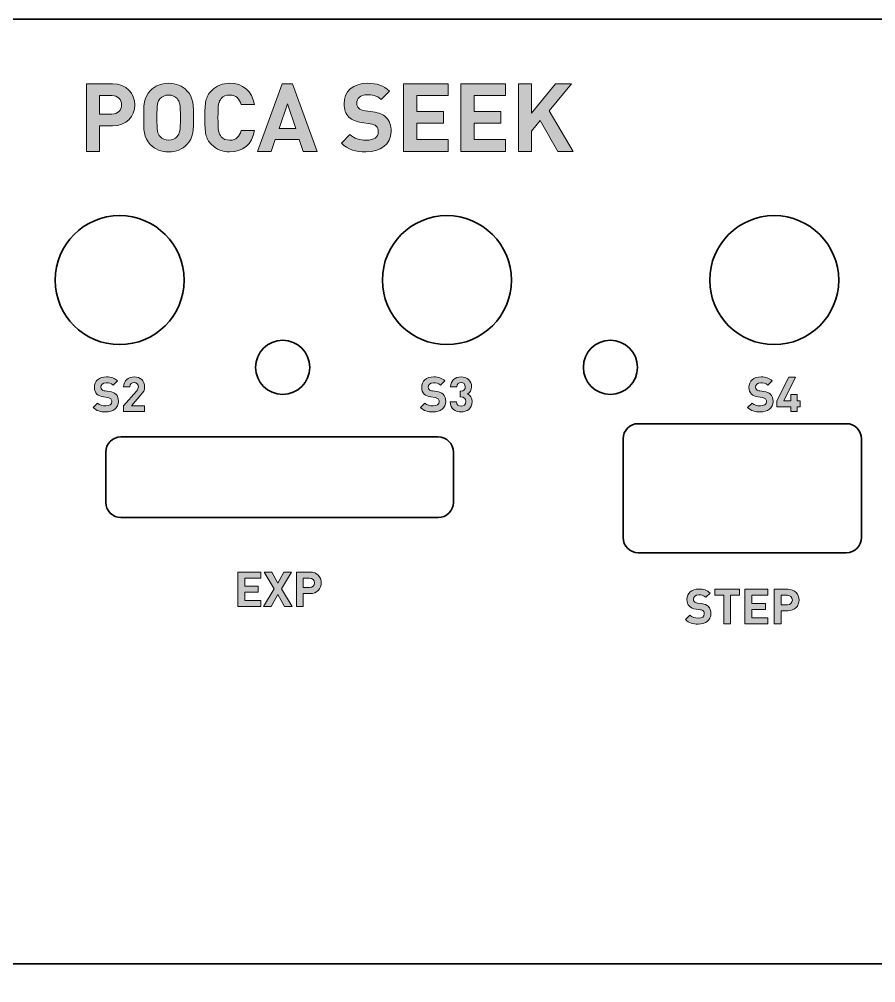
# Model space of a CAD drawing. Header units: millimetres. Extents: x 81 to 211, y 91 to 200.
# Drawn here: x 127.5 to 177.4, y 144.4 to 200.5 of the extents above; entities that cross this region are included whole.
import ezdxf

# ---------------------------------------------------------------- set-up
doc = ezdxf.new("R2010")
doc.units = ezdxf.units.MM
doc.header["$MEASUREMENT"] = 0
doc.layers.add('Borders', color=7, linetype='Continuous', lineweight=0)

# ---------------------------------------------------------------- blocks, each defined once
blk = doc.blocks.new('Block_0')
at = {"layer": 'Borders', "true_color": 0xed2024, "transparency": 33554687}
h = blk.add_hatch(color=240, dxfattribs=at)
h.dxf.hatch_style = 2
h.paths.add_polyline_path([(140.267, 166.303), (140.267, 168.312), (141.591, 168.312), (141.591, 167.963), (140.659, 167.963), (140.659, 167.492), (141.452, 167.492), (141.452, 167.142), (140.659, 167.142), (140.659, 166.653), (141.591, 166.653), (141.591, 166.303)])
h = blk.add_hatch(color=240, dxfattribs=at)
h.dxf.hatch_style = 2
h.paths.add_polyline_path([(142.979, 166.303), (142.59, 167.003), (142.203, 166.303), (141.754, 166.303), (142.378, 167.333), (141.794, 168.312), (142.24, 168.312), (142.59, 167.663), (142.942, 168.312), (143.385, 168.312), (142.801, 167.333), (143.427, 166.303)])
h = blk.add_hatch(color=240, dxfattribs=at)
h.dxf.hatch_style = 2
edge = h.paths.add_edge_path()
edge.add_spline(control_points=[(144.435, 167.963), (144.435, 167.963), (144.068, 167.963), (144.068, 167.963), (144.068, 167.963), (144.068, 167.412), (144.068, 167.412), (144.068, 167.412), (144.435, 167.412), (144.435, 167.412), (144.614, 167.412), (144.726, 167.523), (144.726, 167.686), (144.726, 167.85), (144.614, 167.963), (144.435, 167.963)], knot_values=[0, 0, 0, 0, 1, 1, 1, 2, 2, 2, 3, 3, 3, 4, 4, 4, 5, 5, 5, 5], degree=3, periodic=0)
edge.add_line((144.435, 167.963), (144.435, 167.963))
edge = h.paths.add_edge_path()
edge.add_spline(control_points=[(144.455, 167.06), (144.455, 167.06), (144.068, 167.06), (144.068, 167.06), (144.068, 167.06), (144.068, 166.303), (144.068, 166.303), (144.068, 166.303), (143.677, 166.303), (143.677, 166.303), (143.677, 166.303), (143.677, 168.312), (143.677, 168.312), (143.677, 168.312), (144.455, 168.312), (144.455, 168.312), (144.87, 168.312), (145.119, 168.028), (145.119, 167.686), (145.119, 167.345), (144.87, 167.06), (144.455, 167.06)], knot_values=[0, 0, 0, 0, 1, 1, 1, 2, 2, 2, 3, 3, 3, 4, 4, 4, 5, 5, 5, 6, 6, 6, 7, 7, 7, 7], degree=3, periodic=0)
edge.add_line((144.455, 167.06), (144.455, 167.06))
at = {"layer": 'Borders'}
for points in [[(140.267, 166.303), (140.267, 168.312), (141.591, 168.312), (141.591, 167.963), (140.659, 167.963), (140.659, 167.492), (141.452, 167.492), (141.452, 167.142), (140.659, 167.142), (140.659, 166.653), (141.591, 166.653), (141.591, 166.303)], [(142.979, 166.303), (142.59, 167.003), (142.203, 166.303), (141.754, 166.303), (142.378, 167.333), (141.794, 168.312), (142.24, 168.312), (142.59, 167.663), (142.942, 168.312), (143.385, 168.312), (142.801, 167.333), (143.427, 166.303)]]:
    blk.add_lwpolyline(points, close=True, dxfattribs=at)
for points, knots in [([(144.455, 167.06), (144.455, 167.06), (144.068, 167.06), (144.068, 167.06), (144.068, 167.06), (144.068, 166.303), (144.068, 166.303), (144.068, 166.303), (143.677, 166.303), (143.677, 166.303), (143.677, 166.303), (143.677, 168.312), (143.677, 168.312), (143.677, 168.312), (144.455, 168.312), (144.455, 168.312), (144.87, 168.312), (145.119, 168.028), (145.119, 167.686), (145.119, 167.345), (144.87, 167.06), (144.455, 167.06)], [0, 0, 0, 0, 1, 1, 1, 2, 2, 2, 3, 3, 3, 4, 4, 4, 5, 5, 5, 6, 6, 6, 7, 7, 7, 7]), ([(144.435, 167.963), (144.435, 167.963), (144.068, 167.963), (144.068, 167.963), (144.068, 167.963), (144.068, 167.412), (144.068, 167.412), (144.068, 167.412), (144.435, 167.412), (144.435, 167.412), (144.614, 167.412), (144.726, 167.523), (144.726, 167.686), (144.726, 167.85), (144.614, 167.963), (144.435, 167.963)], [0, 0, 0, 0, 1, 1, 1, 2, 2, 2, 3, 3, 3, 4, 4, 4, 5, 5, 5, 5])]:
    blk.add_open_spline(points, degree=3, knots=knots, dxfattribs=at)
blk = doc.blocks.new('Block_1')
at = {"layer": 'Borders', "true_color": 0xed2024, "transparency": 33554687}
h = blk.add_hatch(color=240, dxfattribs=at)
h.dxf.hatch_style = 2
edge = h.paths.add_edge_path()
edge.add_spline(control_points=[(167.054, 165.282), (166.748, 165.282), (166.517, 165.347), (166.32, 165.547), (166.32, 165.547), (166.573, 165.801), (166.573, 165.801), (166.701, 165.674), (166.872, 165.631), (167.059, 165.631), (167.291, 165.631), (167.414, 165.719), (167.414, 165.88), (167.414, 165.95), (167.395, 166.009), (167.353, 166.049), (167.312, 166.086), (167.268, 166.106), (167.175, 166.12), (167.175, 166.12), (166.931, 166.153), (166.931, 166.153), (166.76, 166.179), (166.633, 166.233), (166.542, 166.32), (166.446, 166.416), (166.398, 166.546), (166.398, 166.715), (166.398, 167.073), (166.664, 167.325), (167.099, 167.325), (167.374, 167.325), (167.575, 167.257), (167.748, 167.09), (167.748, 167.09), (167.5, 166.845), (167.5, 166.845), (167.372, 166.966), (167.22, 166.983), (167.087, 166.983), (166.879, 166.983), (166.777, 166.867), (166.777, 166.729), (166.777, 166.678), (166.794, 166.625), (166.836, 166.585), (166.875, 166.549), (166.941, 166.518), (167.022, 166.506), (167.022, 166.506), (167.26, 166.472), (167.26, 166.472), (167.443, 166.447), (167.559, 166.396), (167.644, 166.317), (167.75, 166.215), (167.798, 166.068), (167.798, 165.891), (167.798, 165.501), (167.474, 165.282), (167.054, 165.282)], knot_values=[0, 0, 0, 0, 1, 1, 1, 2, 2, 2, 3, 3, 3, 4, 4, 4, 5, 5, 5, 6, 6, 6, 7, 7, 7, 8, 8, 8, 9, 9, 9, 10, 10, 10, 11, 11, 11, 12, 12, 12, 13, 13, 13, 14, 14, 14, 15, 15, 15, 16, 16, 16, 17, 17, 17, 18, 18, 18, 19, 19, 19, 20, 20, 20, 20], degree=3, periodic=0)
edge.add_line((167.054, 165.282), (167.054, 165.282))
h = blk.add_hatch(color=240, dxfattribs=at)
h.dxf.hatch_style = 2
h.paths.add_polyline_path([(168.935, 166.958), (168.935, 165.298), (168.543, 165.298), (168.543, 166.958), (168.018, 166.958), (168.018, 167.307), (169.46, 167.307), (169.46, 166.958)])
h = blk.add_hatch(color=240, dxfattribs=at)
h.dxf.hatch_style = 2
h.paths.add_polyline_path([(169.779, 165.298), (169.779, 167.307), (171.103, 167.307), (171.103, 166.958), (170.172, 166.958), (170.172, 166.487), (170.965, 166.487), (170.965, 166.137), (170.172, 166.137), (170.172, 165.648), (171.103, 165.648), (171.103, 165.298)])
h = blk.add_hatch(color=240, dxfattribs=at)
h.dxf.hatch_style = 2
edge = h.paths.add_edge_path()
edge.add_spline(control_points=[(172.246, 166.958), (172.246, 166.958), (171.88, 166.958), (171.88, 166.958), (171.88, 166.958), (171.88, 166.407), (171.88, 166.407), (171.88, 166.407), (172.246, 166.407), (172.246, 166.407), (172.424, 166.407), (172.537, 166.518), (172.537, 166.681), (172.537, 166.845), (172.424, 166.958), (172.246, 166.958)], knot_values=[0, 0, 0, 0, 1, 1, 1, 2, 2, 2, 3, 3, 3, 4, 4, 4, 5, 5, 5, 5], degree=3, periodic=0)
edge.add_line((172.246, 166.958), (172.246, 166.958))
edge = h.paths.add_edge_path()
edge.add_spline(control_points=[(172.266, 166.055), (172.266, 166.055), (171.88, 166.055), (171.88, 166.055), (171.88, 166.055), (171.88, 165.298), (171.88, 165.298), (171.88, 165.298), (171.487, 165.298), (171.487, 165.298), (171.487, 165.298), (171.487, 167.307), (171.487, 167.307), (171.487, 167.307), (172.266, 167.307), (172.266, 167.307), (172.681, 167.307), (172.929, 167.023), (172.929, 166.681), (172.929, 166.34), (172.681, 166.055), (172.266, 166.055)], knot_values=[0, 0, 0, 0, 1, 1, 1, 2, 2, 2, 3, 3, 3, 4, 4, 4, 5, 5, 5, 6, 6, 6, 7, 7, 7, 7], degree=3, periodic=0)
edge.add_line((172.266, 166.055), (172.266, 166.055))
at = {"layer": 'Borders'}
for points in [[(168.935, 166.958), (168.935, 165.298), (168.543, 165.298), (168.543, 166.958), (168.018, 166.958), (168.018, 167.307), (169.46, 167.307), (169.46, 166.958)], [(169.779, 165.298), (169.779, 167.307), (171.103, 167.307), (171.103, 166.958), (170.172, 166.958), (170.172, 166.487), (170.965, 166.487), (170.965, 166.137), (170.172, 166.137), (170.172, 165.648), (171.103, 165.648), (171.103, 165.298)]]:
    blk.add_lwpolyline(points, close=True, dxfattribs=at)
for points, knots in [([(167.054, 165.282), (166.748, 165.282), (166.517, 165.347), (166.32, 165.547), (166.32, 165.547), (166.573, 165.801), (166.573, 165.801), (166.701, 165.674), (166.872, 165.631), (167.059, 165.631), (167.291, 165.631), (167.414, 165.719), (167.414, 165.88), (167.414, 165.95), (167.395, 166.009), (167.353, 166.049), (167.312, 166.086), (167.268, 166.106), (167.175, 166.12), (167.175, 166.12), (166.931, 166.153), (166.931, 166.153), (166.76, 166.179), (166.633, 166.233), (166.542, 166.32), (166.446, 166.416), (166.398, 166.546), (166.398, 166.715), (166.398, 167.073), (166.664, 167.325), (167.099, 167.325), (167.374, 167.325), (167.575, 167.257), (167.748, 167.09), (167.748, 167.09), (167.5, 166.845), (167.5, 166.845), (167.372, 166.966), (167.22, 166.983), (167.087, 166.983), (166.879, 166.983), (166.777, 166.867), (166.777, 166.729), (166.777, 166.678), (166.794, 166.625), (166.836, 166.585), (166.875, 166.549), (166.941, 166.518), (167.022, 166.506), (167.022, 166.506), (167.26, 166.472), (167.26, 166.472), (167.443, 166.447), (167.559, 166.396), (167.644, 166.317), (167.75, 166.215), (167.798, 166.068), (167.798, 165.891), (167.798, 165.501), (167.474, 165.282), (167.054, 165.282)], [0, 0, 0, 0, 1, 1, 1, 2, 2, 2, 3, 3, 3, 4, 4, 4, 5, 5, 5, 6, 6, 6, 7, 7, 7, 8, 8, 8, 9, 9, 9, 10, 10, 10, 11, 11, 11, 12, 12, 12, 13, 13, 13, 14, 14, 14, 15, 15, 15, 16, 16, 16, 17, 17, 17, 18, 18, 18, 19, 19, 19, 20, 20, 20, 20]), ([(172.266, 166.055), (172.266, 166.055), (171.88, 166.055), (171.88, 166.055), (171.88, 166.055), (171.88, 165.298), (171.88, 165.298), (171.88, 165.298), (171.487, 165.298), (171.487, 165.298), (171.487, 165.298), (171.487, 167.307), (171.487, 167.307), (171.487, 167.307), (172.266, 167.307), (172.266, 167.307), (172.681, 167.307), (172.929, 167.023), (172.929, 166.681), (172.929, 166.34), (172.681, 166.055), (172.266, 166.055)], [0, 0, 0, 0, 1, 1, 1, 2, 2, 2, 3, 3, 3, 4, 4, 4, 5, 5, 5, 6, 6, 6, 7, 7, 7, 7]), ([(172.246, 166.958), (172.246, 166.958), (171.88, 166.958), (171.88, 166.958), (171.88, 166.958), (171.88, 166.407), (171.88, 166.407), (171.88, 166.407), (172.246, 166.407), (172.246, 166.407), (172.424, 166.407), (172.537, 166.518), (172.537, 166.681), (172.537, 166.845), (172.424, 166.958), (172.246, 166.958)], [0, 0, 0, 0, 1, 1, 1, 2, 2, 2, 3, 3, 3, 4, 4, 4, 5, 5, 5, 5])]:
    blk.add_open_spline(points, degree=3, knots=knots, dxfattribs=at)

msp = doc.modelspace()

# ---------------------------------------------------------------- hatches: boundary and pattern name
at = {"layer": 'Borders', "true_color": 0xed2024, "transparency": 33554687}
h = msp.add_hatch(color=240, dxfattribs=at)
h.dxf.hatch_style = 2
edge = h.paths.add_edge_path()
edge.add_spline(control_points=[(132.929, 196.055), (132.929, 196.055), (132.211, 196.055), (132.211, 196.055), (132.211, 196.055), (132.211, 194.978), (132.211, 194.978), (132.211, 194.978), (132.929, 194.978), (132.929, 194.978), (133.276, 194.978), (133.498, 195.193), (133.498, 195.514), (133.498, 195.834), (133.276, 196.055), (132.929, 196.055)], knot_values=[0, 0, 0, 0, 1, 1, 1, 2, 2, 2, 3, 3, 3, 4, 4, 4, 5, 5, 5, 5], degree=3, periodic=0)
edge.add_line((132.929, 196.055), (132.929, 196.055))
edge = h.paths.add_edge_path()
edge.add_spline(control_points=[(132.968, 194.287), (132.968, 194.287), (132.211, 194.287), (132.211, 194.287), (132.211, 194.287), (132.211, 192.806), (132.211, 192.806), (132.211, 192.806), (131.443, 192.806), (131.443, 192.806), (131.443, 192.806), (131.443, 196.74), (131.443, 196.74), (131.443, 196.74), (132.968, 196.74), (132.968, 196.74), (133.78, 196.74), (134.267, 196.182), (134.267, 195.514), (134.267, 194.845), (133.78, 194.287), (132.968, 194.287)], knot_values=[0, 0, 0, 0, 1, 1, 1, 2, 2, 2, 3, 3, 3, 4, 4, 4, 5, 5, 5, 6, 6, 6, 7, 7, 7, 7], degree=3, periodic=0)
edge.add_line((132.968, 194.287), (132.968, 194.287))
h = msp.add_hatch(color=240, dxfattribs=at)
h.dxf.hatch_style = 2
edge = h.paths.add_edge_path()
edge.add_spline(control_points=[(136.724, 195.878), (136.614, 196.005), (136.442, 196.088), (136.233, 196.088), (136.023, 196.088), (135.846, 196.005), (135.735, 195.878), (135.587, 195.713), (135.548, 195.53), (135.548, 194.774), (135.548, 194.017), (135.587, 193.834), (135.735, 193.668), (135.846, 193.541), (136.023, 193.458), (136.233, 193.458), (136.442, 193.458), (136.614, 193.541), (136.724, 193.668), (136.874, 193.834), (136.919, 194.017), (136.919, 194.774), (136.919, 195.53), (136.874, 195.713), (136.724, 195.878)], knot_values=[0, 0, 0, 0, 1, 1, 1, 2, 2, 2, 3, 3, 3, 4, 4, 4, 5, 5, 5, 6, 6, 6, 7, 7, 7, 8, 8, 8, 8], degree=3, periodic=0)
edge.add_line((136.724, 195.878), (136.724, 195.878))
edge = h.paths.add_edge_path()
edge.add_spline(control_points=[(137.293, 193.205), (137.017, 192.928), (136.681, 192.773), (136.233, 192.773), (135.786, 192.773), (135.443, 192.928), (135.166, 193.205), (134.769, 193.602), (134.78, 194.093), (134.78, 194.774), (134.78, 195.453), (134.769, 195.944), (135.166, 196.342), (135.443, 196.619), (135.786, 196.773), (136.233, 196.773), (136.681, 196.773), (137.017, 196.619), (137.293, 196.342), (137.691, 195.944), (137.686, 195.453), (137.686, 194.774), (137.686, 194.093), (137.691, 193.602), (137.293, 193.205)], knot_values=[0, 0, 0, 0, 1, 1, 1, 2, 2, 2, 3, 3, 3, 4, 4, 4, 5, 5, 5, 6, 6, 6, 7, 7, 7, 8, 8, 8, 8], degree=3, periodic=0)
edge.add_line((137.293, 193.205), (137.293, 193.205))
h = msp.add_hatch(color=240, dxfattribs=at)
h.dxf.hatch_style = 2
edge = h.paths.add_edge_path()
edge.add_spline(control_points=[(139.785, 192.774), (139.365, 192.774), (139.012, 192.917), (138.725, 193.205), (138.553, 193.376), (138.448, 193.574), (138.404, 193.796), (138.36, 194.016), (138.337, 194.343), (138.337, 194.773), (138.337, 195.204), (138.36, 195.53), (138.404, 195.751), (138.448, 195.978), (138.553, 196.171), (138.725, 196.342), (139.012, 196.63), (139.365, 196.774), (139.785, 196.774), (140.541, 196.774), (141.1, 196.331), (141.232, 195.53), (141.232, 195.53), (140.454, 195.53), (140.454, 195.53), (140.37, 195.867), (140.161, 196.088), (139.79, 196.088), (139.581, 196.088), (139.415, 196.022), (139.299, 195.884), (139.139, 195.712), (139.105, 195.536), (139.105, 194.773), (139.105, 194.011), (139.139, 193.834), (139.299, 193.663), (139.415, 193.525), (139.581, 193.458), (139.79, 193.458), (140.161, 193.458), (140.37, 193.679), (140.454, 194.016), (140.454, 194.016), (141.232, 194.016), (141.232, 194.016), (141.1, 193.215), (140.536, 192.774), (139.785, 192.774)], knot_values=[0, 0, 0, 0, 1, 1, 1, 2, 2, 2, 3, 3, 3, 4, 4, 4, 5, 5, 5, 6, 6, 6, 7, 7, 7, 8, 8, 8, 9, 9, 9, 10, 10, 10, 11, 11, 11, 12, 12, 12, 13, 13, 13, 14, 14, 14, 15, 15, 15, 16, 16, 16, 16], degree=3, periodic=0)
edge.add_line((139.785, 192.774), (139.785, 192.774))
h = msp.add_hatch(color=240, dxfattribs=at)
h.dxf.hatch_style = 2
edge = h.paths.add_edge_path()
edge.add_spline(control_points=[(143.156, 195.58), (143.156, 195.58), (142.659, 194.149), (142.659, 194.149), (142.659, 194.149), (143.636, 194.149), (143.636, 194.149), (143.636, 194.149), (143.156, 195.58), (143.156, 195.58)], knot_values=[0, 0, 0, 0, 1, 1, 1, 2, 2, 2, 3, 3, 3, 3], degree=3, periodic=0)
edge = h.paths.add_edge_path()
edge.add_spline(control_points=[(144.073, 192.806), (144.073, 192.806), (143.84, 193.503), (143.84, 193.503), (143.84, 193.503), (142.443, 193.503), (142.443, 193.503), (142.443, 193.503), (142.206, 192.806), (142.206, 192.806), (142.206, 192.806), (141.404, 192.806), (141.404, 192.806), (141.404, 192.806), (142.836, 196.74), (142.836, 196.74), (142.836, 196.74), (143.437, 196.74), (143.437, 196.74), (143.437, 196.74), (144.874, 192.806), (144.874, 192.806), (144.874, 192.806), (144.073, 192.806), (144.073, 192.806)], knot_values=[0, 0, 0, 0, 1, 1, 1, 2, 2, 2, 3, 3, 3, 4, 4, 4, 5, 5, 5, 6, 6, 6, 7, 7, 7, 8, 8, 8, 8], degree=3, periodic=0)
h = msp.add_hatch(color=240, dxfattribs=at)
h.dxf.hatch_style = 2
edge = h.paths.add_edge_path()
edge.add_spline(control_points=[(147.724, 192.774), (147.128, 192.774), (146.674, 192.901), (146.288, 193.293), (146.288, 193.293), (146.785, 193.79), (146.785, 193.79), (147.033, 193.541), (147.371, 193.458), (147.735, 193.458), (148.188, 193.458), (148.431, 193.63), (148.431, 193.945), (148.431, 194.083), (148.393, 194.199), (148.309, 194.276), (148.232, 194.348), (148.143, 194.387), (147.962, 194.414), (147.962, 194.414), (147.487, 194.48), (147.487, 194.48), (147.15, 194.53), (146.901, 194.635), (146.725, 194.806), (146.536, 194.994), (146.443, 195.248), (146.443, 195.58), (146.443, 196.282), (146.962, 196.774), (147.813, 196.774), (148.354, 196.774), (148.746, 196.641), (149.084, 196.315), (149.084, 196.315), (148.597, 195.834), (148.597, 195.834), (148.348, 196.072), (148.05, 196.105), (147.79, 196.105), (147.381, 196.105), (147.183, 195.878), (147.183, 195.608), (147.183, 195.508), (147.215, 195.403), (147.299, 195.326), (147.376, 195.254), (147.503, 195.193), (147.664, 195.171), (147.664, 195.171), (148.127, 195.105), (148.127, 195.105), (148.486, 195.055), (148.713, 194.955), (148.879, 194.801), (149.089, 194.602), (149.182, 194.315), (149.182, 193.967), (149.182, 193.205), (148.547, 192.774), (147.724, 192.774)], knot_values=[0, 0, 0, 0, 1, 1, 1, 2, 2, 2, 3, 3, 3, 4, 4, 4, 5, 5, 5, 6, 6, 6, 7, 7, 7, 8, 8, 8, 9, 9, 9, 10, 10, 10, 11, 11, 11, 12, 12, 12, 13, 13, 13, 14, 14, 14, 15, 15, 15, 16, 16, 16, 17, 17, 17, 18, 18, 18, 19, 19, 19, 20, 20, 20, 20], degree=3, periodic=0)
edge.add_line((147.724, 192.774), (147.724, 192.774))
h = msp.add_hatch(color=240, dxfattribs=at)
h.dxf.hatch_style = 2
h.paths.add_polyline_path([(149.906, 192.806), (149.906, 196.74), (152.498, 196.74), (152.498, 196.055), (150.675, 196.055), (150.675, 195.133), (152.228, 195.133), (152.228, 194.447), (150.675, 194.447), (150.675, 193.492), (152.498, 193.492), (152.498, 192.806)])
h = msp.add_hatch(color=240, dxfattribs=at)
h.dxf.hatch_style = 2
h.paths.add_polyline_path([(153.249, 192.806), (153.249, 196.74), (155.84, 196.74), (155.84, 196.055), (154.018, 196.055), (154.018, 195.133), (155.57, 195.133), (155.57, 194.447), (154.018, 194.447), (154.018, 193.492), (155.84, 193.492), (155.84, 192.806)])
h = msp.add_hatch(color=240, dxfattribs=at)
h.dxf.hatch_style = 2
h.paths.add_polyline_path([(158.879, 192.806), (157.867, 194.597), (157.36, 193.989), (157.36, 192.806), (156.591, 192.806), (156.591, 196.74), (157.36, 196.74), (157.36, 195.027), (158.747, 196.74), (159.68, 196.74), (158.376, 195.177), (159.773, 192.806)])
h = msp.add_hatch(color=240, dxfattribs=at)
h.dxf.hatch_style = 2
edge = h.paths.add_edge_path()
edge.add_spline(control_points=[(132.569, 177.636), (132.264, 177.636), (132.032, 177.701), (131.835, 177.901), (131.835, 177.901), (132.089, 178.155), (132.089, 178.155), (132.216, 178.028), (132.388, 177.985), (132.574, 177.985), (132.806, 177.985), (132.929, 178.072), (132.929, 178.234), (132.929, 178.304), (132.91, 178.363), (132.868, 178.403), (132.828, 178.44), (132.782, 178.46), (132.69, 178.473), (132.69, 178.473), (132.447, 178.507), (132.447, 178.507), (132.275, 178.533), (132.148, 178.586), (132.058, 178.674), (131.961, 178.77), (131.914, 178.9), (131.914, 179.069), (131.914, 179.427), (132.179, 179.679), (132.614, 179.679), (132.89, 179.679), (133.091, 179.611), (133.263, 179.444), (133.263, 179.444), (133.014, 179.199), (133.014, 179.199), (132.887, 179.32), (132.735, 179.337), (132.602, 179.337), (132.393, 179.337), (132.292, 179.221), (132.292, 179.083), (132.292, 179.032), (132.309, 178.979), (132.351, 178.939), (132.39, 178.903), (132.456, 178.872), (132.537, 178.86), (132.537, 178.86), (132.775, 178.826), (132.775, 178.826), (132.958, 178.801), (133.074, 178.75), (133.158, 178.671), (133.266, 178.569), (133.313, 178.422), (133.313, 178.245), (133.313, 177.855), (132.988, 177.636), (132.569, 177.636)], knot_values=[0, 0, 0, 0, 1, 1, 1, 2, 2, 2, 3, 3, 3, 4, 4, 4, 5, 5, 5, 6, 6, 6, 7, 7, 7, 8, 8, 8, 9, 9, 9, 10, 10, 10, 11, 11, 11, 12, 12, 12, 13, 13, 13, 14, 14, 14, 15, 15, 15, 16, 16, 16, 17, 17, 17, 18, 18, 18, 19, 19, 19, 20, 20, 20, 20], degree=3, periodic=0)
edge.add_line((132.569, 177.636), (132.569, 177.636))
h = msp.add_hatch(color=240, dxfattribs=at)
h.dxf.hatch_style = 2
edge = h.paths.add_edge_path()
edge.add_spline(control_points=[(133.615, 177.652), (133.615, 177.652), (133.615, 177.982), (133.615, 177.982), (133.615, 177.982), (134.366, 178.854), (134.366, 178.854), (134.439, 178.942), (134.47, 179.004), (134.47, 179.097), (134.47, 179.247), (134.383, 179.349), (134.227, 179.349), (134.106, 179.349), (133.982, 179.287), (133.982, 179.092), (133.982, 179.092), (133.615, 179.092), (133.615, 179.092), (133.615, 179.459), (133.884, 179.679), (134.227, 179.679), (134.583, 179.679), (134.837, 179.455), (134.837, 179.094), (134.837, 178.9), (134.761, 178.795), (134.623, 178.635), (134.623, 178.635), (134.062, 177.982), (134.062, 177.982), (134.062, 177.982), (134.837, 177.982), (134.837, 177.982), (134.837, 177.982), (134.837, 177.652), (134.837, 177.652), (134.837, 177.652), (133.615, 177.652), (133.615, 177.652)], knot_values=[0, 0, 0, 0, 1, 1, 1, 2, 2, 2, 3, 3, 3, 4, 4, 4, 5, 5, 5, 6, 6, 6, 7, 7, 7, 8, 8, 8, 9, 9, 9, 10, 10, 10, 11, 11, 11, 12, 12, 12, 13, 13, 13, 13], degree=3, periodic=0)
h = msp.add_hatch(color=240, dxfattribs=at)
h.dxf.hatch_style = 2
edge = h.paths.add_edge_path()
edge.add_spline(control_points=[(151.619, 177.636), (151.314, 177.636), (151.082, 177.701), (150.885, 177.901), (150.885, 177.901), (151.139, 178.155), (151.139, 178.155), (151.266, 178.028), (151.438, 177.985), (151.624, 177.985), (151.856, 177.985), (151.979, 178.072), (151.979, 178.234), (151.979, 178.304), (151.96, 178.363), (151.918, 178.403), (151.878, 178.44), (151.832, 178.46), (151.74, 178.473), (151.74, 178.473), (151.497, 178.507), (151.497, 178.507), (151.325, 178.533), (151.198, 178.586), (151.108, 178.674), (151.011, 178.77), (150.964, 178.9), (150.964, 179.069), (150.964, 179.427), (151.229, 179.679), (151.664, 179.679), (151.94, 179.679), (152.141, 179.611), (152.313, 179.444), (152.313, 179.444), (152.064, 179.199), (152.064, 179.199), (151.937, 179.32), (151.785, 179.337), (151.652, 179.337), (151.443, 179.337), (151.342, 179.221), (151.342, 179.083), (151.342, 179.032), (151.359, 178.979), (151.401, 178.939), (151.44, 178.903), (151.506, 178.872), (151.587, 178.86), (151.587, 178.86), (151.825, 178.826), (151.825, 178.826), (152.008, 178.801), (152.124, 178.75), (152.208, 178.671), (152.316, 178.569), (152.363, 178.422), (152.363, 178.245), (152.363, 177.855), (152.038, 177.636), (151.619, 177.636)], knot_values=[0, 0, 0, 0, 1, 1, 1, 2, 2, 2, 3, 3, 3, 4, 4, 4, 5, 5, 5, 6, 6, 6, 7, 7, 7, 8, 8, 8, 9, 9, 9, 10, 10, 10, 11, 11, 11, 12, 12, 12, 13, 13, 13, 14, 14, 14, 15, 15, 15, 16, 16, 16, 17, 17, 17, 18, 18, 18, 19, 19, 19, 20, 20, 20, 20], degree=3, periodic=0)
edge.add_line((151.619, 177.636), (151.619, 177.636))
h = msp.add_hatch(color=240, dxfattribs=at)
h.dxf.hatch_style = 2
edge = h.paths.add_edge_path()
edge.add_spline(control_points=[(153.258, 177.636), (152.93, 177.636), (152.623, 177.807), (152.618, 178.228), (152.618, 178.228), (152.984, 178.228), (152.984, 178.228), (152.989, 178.048), (153.114, 177.966), (153.258, 177.966), (153.416, 177.966), (153.529, 178.064), (153.529, 178.245), (153.529, 178.411), (153.427, 178.522), (153.247, 178.522), (153.247, 178.522), (153.193, 178.522), (153.193, 178.522), (153.193, 178.522), (153.193, 178.841), (153.193, 178.841), (153.193, 178.841), (153.247, 178.841), (153.247, 178.841), (153.424, 178.841), (153.501, 178.95), (153.501, 179.092), (153.501, 179.261), (153.388, 179.348), (153.255, 179.348), (153.117, 179.348), (153.015, 179.258), (153.007, 179.106), (153.007, 179.106), (152.64, 179.106), (152.64, 179.106), (152.648, 179.464), (152.916, 179.679), (153.255, 179.679), (153.611, 179.679), (153.867, 179.442), (153.867, 179.103), (153.867, 178.885), (153.769, 178.761), (153.636, 178.69), (153.78, 178.615), (153.896, 178.476), (153.896, 178.234), (153.896, 177.833), (153.602, 177.636), (153.258, 177.636)], knot_values=[0, 0, 0, 0, 1, 1, 1, 2, 2, 2, 3, 3, 3, 4, 4, 4, 5, 5, 5, 6, 6, 6, 7, 7, 7, 8, 8, 8, 9, 9, 9, 10, 10, 10, 11, 11, 11, 12, 12, 12, 13, 13, 13, 14, 14, 14, 15, 15, 15, 16, 16, 16, 17, 17, 17, 17], degree=3, periodic=0)
edge.add_line((153.258, 177.636), (153.258, 177.636))
h = msp.add_hatch(color=240, dxfattribs=at)
h.dxf.hatch_style = 2
edge = h.paths.add_edge_path()
edge.add_spline(control_points=[(170.669, 177.636), (170.364, 177.636), (170.132, 177.701), (169.935, 177.901), (169.935, 177.901), (170.189, 178.155), (170.189, 178.155), (170.316, 178.028), (170.488, 177.985), (170.674, 177.985), (170.906, 177.985), (171.029, 178.072), (171.029, 178.234), (171.029, 178.304), (171.01, 178.363), (170.968, 178.403), (170.928, 178.44), (170.882, 178.46), (170.79, 178.473), (170.79, 178.473), (170.547, 178.507), (170.547, 178.507), (170.375, 178.533), (170.248, 178.586), (170.158, 178.674), (170.061, 178.77), (170.014, 178.9), (170.014, 179.069), (170.014, 179.427), (170.279, 179.679), (170.714, 179.679), (170.99, 179.679), (171.191, 179.611), (171.363, 179.444), (171.363, 179.444), (171.114, 179.199), (171.114, 179.199), (170.987, 179.32), (170.835, 179.337), (170.702, 179.337), (170.493, 179.337), (170.392, 179.221), (170.392, 179.083), (170.392, 179.032), (170.409, 178.979), (170.451, 178.939), (170.49, 178.903), (170.556, 178.872), (170.637, 178.86), (170.637, 178.86), (170.875, 178.826), (170.875, 178.826), (171.058, 178.801), (171.174, 178.75), (171.258, 178.671), (171.366, 178.569), (171.413, 178.422), (171.413, 178.245), (171.413, 177.855), (171.088, 177.636), (170.669, 177.636)], knot_values=[0, 0, 0, 0, 1, 1, 1, 2, 2, 2, 3, 3, 3, 4, 4, 4, 5, 5, 5, 6, 6, 6, 7, 7, 7, 8, 8, 8, 9, 9, 9, 10, 10, 10, 11, 11, 11, 12, 12, 12, 13, 13, 13, 14, 14, 14, 15, 15, 15, 16, 16, 16, 17, 17, 17, 18, 18, 18, 19, 19, 19, 20, 20, 20, 20], degree=3, periodic=0)
edge.add_line((170.669, 177.636), (170.669, 177.636))
h = msp.add_hatch(color=240, dxfattribs=at)
h.dxf.hatch_style = 2
h.paths.add_polyline_path([(172.811, 177.937), (172.811, 177.652), (172.458, 177.652), (172.458, 177.937), (171.637, 177.937), (171.637, 178.285), (172.325, 179.661), (172.726, 179.661), (172.037, 178.285), (172.458, 178.285), (172.458, 178.66), (172.811, 178.66), (172.811, 178.285), (172.994, 178.285), (172.994, 177.937)])

# ---------------------------------------------------------------- linework, layer by layer
at = {"layer": 'Borders', "color": 250, "lineweight": 35, "true_color": 0x231f20}
msp.add_line((83.5, 145.5), (207.5, 145.5), dxfattribs=at)
at = {"layer": 'Borders'}
for points in [[(149.906, 192.806), (149.906, 196.74), (152.498, 196.74), (152.498, 196.055), (150.675, 196.055), (150.675, 195.133), (152.228, 195.133), (152.228, 194.447), (150.675, 194.447), (150.675, 193.492), (152.498, 193.492), (152.498, 192.806)], [(153.249, 192.806), (153.249, 196.74), (155.84, 196.74), (155.84, 196.055), (154.018, 196.055), (154.018, 195.133), (155.57, 195.133), (155.57, 194.447), (154.018, 194.447), (154.018, 193.492), (155.84, 193.492), (155.84, 192.806)], [(158.879, 192.806), (157.867, 194.597), (157.36, 193.989), (157.36, 192.806), (156.591, 192.806), (156.591, 196.74), (157.36, 196.74), (157.36, 195.027), (158.747, 196.74), (159.68, 196.74), (158.376, 195.177), (159.773, 192.806)], [(172.811, 177.937), (172.811, 177.652), (172.458, 177.652), (172.458, 177.937), (171.637, 177.937), (171.637, 178.285), (172.325, 179.661), (172.726, 179.661), (172.037, 178.285), (172.458, 178.285), (172.458, 178.66), (172.811, 178.66), (172.811, 178.285), (172.994, 178.285), (172.994, 177.937)]]:
    msp.add_lwpolyline(points, close=True, dxfattribs=at)
at = {"layer": 'Borders', "color": 250, "lineweight": 35, "true_color": 0x231f20}
for points, knots in [([(210.5, 93.656), (210.5, 93.656), (210.5, 93.5), (210.5, 93.5), (210.5, 91.843), (209.157, 90.5), (207.5, 90.5), (207.5, 90.5), (83.5, 90.5), (83.5, 90.5), (81.843, 90.5), (80.5, 91.843), (80.5, 93.5), (80.5, 93.5), (80.5, 142.5), (80.5, 142.5), (80.5, 144.157), (81.843, 145.5), (83.5, 145.5), (81.843, 145.5), (80.5, 146.843), (80.5, 148.5), (80.5, 148.5), (80.5, 197.5), (80.5, 197.5), (80.5, 199.157), (81.843, 200.5), (83.5, 200.5), (83.5, 200.5), (207.5, 200.5), (207.5, 200.5), (209.157, 200.5), (210.5, 199.157), (210.5, 197.5), (210.5, 197.5), (210.5, 148.5), (210.5, 148.5), (210.5, 146.843), (209.157, 145.5), (207.5, 145.5), (209.157, 145.5), (210.5, 144.157), (210.5, 142.5), (210.5, 142.5), (210.5, 93.656), (210.5, 93.656)], [0, 0, 0, 0, 1, 1, 1, 2, 2, 2, 3, 3, 3, 4, 4, 4, 5, 5, 5, 6, 6, 6, 7, 7, 7, 8, 8, 8, 9, 9, 9, 10, 10, 10, 11, 11, 11, 12, 12, 12, 13, 13, 13, 14, 14, 14, 15, 15, 15, 15]), ([(137.135, 185.312), (137.135, 187.385), (135.454, 189.066), (133.382, 189.066), (131.308, 189.066), (129.627, 187.385), (129.627, 185.312), (129.627, 183.239), (131.308, 181.558), (133.382, 181.558), (135.454, 181.558), (137.135, 183.239), (137.135, 185.312)], [0, 0, 0, 0, 1, 1, 1, 2, 2, 2, 3, 3, 3, 4, 4, 4, 4]), ([(156.185, 185.312), (156.185, 187.385), (154.505, 189.066), (152.431, 189.066), (150.358, 189.066), (148.677, 187.385), (148.677, 185.312), (148.677, 183.239), (150.358, 181.558), (152.431, 181.558), (154.505, 181.558), (156.185, 183.239), (156.185, 185.312)], [0, 0, 0, 0, 1, 1, 1, 2, 2, 2, 3, 3, 3, 4, 4, 4, 4]), ([(175.235, 185.312), (175.235, 187.385), (173.554, 189.066), (171.481, 189.066), (169.408, 189.066), (167.727, 187.385), (167.727, 185.312), (167.727, 183.239), (169.408, 181.558), (171.481, 181.558), (173.554, 181.558), (175.235, 183.239), (175.235, 185.312)], [0, 0, 0, 0, 1, 1, 1, 2, 2, 2, 3, 3, 3, 4, 4, 4, 4]), ([(144.448, 180.232), (144.448, 179.362), (143.743, 178.657), (142.873, 178.657), (142.004, 178.657), (141.298, 179.362), (141.298, 180.232), (141.298, 181.102), (142.004, 181.807), (142.873, 181.807), (143.743, 181.807), (144.448, 181.102), (144.448, 180.232)], [0, 0, 0, 0, 1, 1, 1, 2, 2, 2, 3, 3, 3, 4, 4, 4, 4]), ([(163.523, 180.232), (163.523, 179.362), (162.817, 178.657), (161.948, 178.657), (161.078, 178.657), (160.373, 179.362), (160.373, 180.232), (160.373, 181.102), (161.078, 181.807), (161.948, 181.807), (162.817, 181.807), (163.523, 181.102), (163.523, 180.232)], [0, 0, 0, 0, 1, 1, 1, 2, 2, 2, 3, 3, 3, 4, 4, 4, 4]), ([(176.561, 170.32), (176.561, 169.833), (176.165, 169.437), (175.677, 169.437), (175.677, 169.437), (163.572, 169.437), (163.572, 169.437), (163.084, 169.437), (162.688, 169.833), (162.688, 170.32), (162.688, 170.32), (162.688, 176.069), (162.688, 176.069), (162.688, 176.557), (163.084, 176.952), (163.572, 176.952), (163.572, 176.952), (175.677, 176.952), (175.677, 176.952), (176.165, 176.952), (176.561, 176.557), (176.561, 176.069), (176.561, 176.069), (176.561, 170.32), (176.561, 170.32)], [0, 0, 0, 0, 1, 1, 1, 2, 2, 2, 3, 3, 3, 4, 4, 4, 5, 5, 5, 6, 6, 6, 7, 7, 7, 8, 8, 8, 8]), ([(152.811, 172.368), (152.811, 171.88), (152.415, 171.484), (151.927, 171.484), (151.927, 171.484), (133.459, 171.484), (133.459, 171.484), (132.971, 171.484), (132.575, 171.88), (132.575, 172.368), (132.575, 172.368), (132.575, 175.295), (132.575, 175.295), (132.575, 175.784), (132.971, 176.179), (133.459, 176.179), (133.459, 176.179), (151.927, 176.179), (151.927, 176.179), (152.415, 176.179), (152.811, 175.784), (152.811, 175.295), (152.811, 175.295), (152.811, 172.368), (152.811, 172.368)], [0, 0, 0, 0, 1, 1, 1, 2, 2, 2, 3, 3, 3, 4, 4, 4, 5, 5, 5, 6, 6, 6, 7, 7, 7, 8, 8, 8, 8])]:
    msp.add_open_spline(points, degree=3, knots=knots, dxfattribs=at)
at = {"layer": 'Borders'}
for points, knots in [([(132.968, 194.287), (132.968, 194.287), (132.211, 194.287), (132.211, 194.287), (132.211, 194.287), (132.211, 192.806), (132.211, 192.806), (132.211, 192.806), (131.443, 192.806), (131.443, 192.806), (131.443, 192.806), (131.443, 196.74), (131.443, 196.74), (131.443, 196.74), (132.968, 196.74), (132.968, 196.74), (133.78, 196.74), (134.267, 196.182), (134.267, 195.514), (134.267, 194.845), (133.78, 194.287), (132.968, 194.287)], [0, 0, 0, 0, 1, 1, 1, 2, 2, 2, 3, 3, 3, 4, 4, 4, 5, 5, 5, 6, 6, 6, 7, 7, 7, 7]), ([(137.293, 193.205), (137.017, 192.928), (136.681, 192.773), (136.233, 192.773), (135.786, 192.773), (135.443, 192.928), (135.166, 193.205), (134.769, 193.602), (134.78, 194.093), (134.78, 194.774), (134.78, 195.453), (134.769, 195.944), (135.166, 196.342), (135.443, 196.619), (135.786, 196.773), (136.233, 196.773), (136.681, 196.773), (137.017, 196.619), (137.293, 196.342), (137.691, 195.944), (137.686, 195.453), (137.686, 194.774), (137.686, 194.093), (137.691, 193.602), (137.293, 193.205)], [0, 0, 0, 0, 1, 1, 1, 2, 2, 2, 3, 3, 3, 4, 4, 4, 5, 5, 5, 6, 6, 6, 7, 7, 7, 8, 8, 8, 8]), ([(139.785, 192.774), (139.365, 192.774), (139.012, 192.917), (138.725, 193.205), (138.553, 193.376), (138.448, 193.574), (138.404, 193.796), (138.36, 194.016), (138.337, 194.343), (138.337, 194.773), (138.337, 195.204), (138.36, 195.53), (138.404, 195.751), (138.448, 195.978), (138.553, 196.171), (138.725, 196.342), (139.012, 196.63), (139.365, 196.774), (139.785, 196.774), (140.541, 196.774), (141.1, 196.331), (141.232, 195.53), (141.232, 195.53), (140.454, 195.53), (140.454, 195.53), (140.37, 195.867), (140.161, 196.088), (139.79, 196.088), (139.581, 196.088), (139.415, 196.022), (139.299, 195.884), (139.139, 195.712), (139.105, 195.536), (139.105, 194.773), (139.105, 194.011), (139.139, 193.834), (139.299, 193.663), (139.415, 193.525), (139.581, 193.458), (139.79, 193.458), (140.161, 193.458), (140.37, 193.679), (140.454, 194.016), (140.454, 194.016), (141.232, 194.016), (141.232, 194.016), (141.1, 193.215), (140.536, 192.774), (139.785, 192.774)], [0, 0, 0, 0, 1, 1, 1, 2, 2, 2, 3, 3, 3, 4, 4, 4, 5, 5, 5, 6, 6, 6, 7, 7, 7, 8, 8, 8, 9, 9, 9, 10, 10, 10, 11, 11, 11, 12, 12, 12, 13, 13, 13, 14, 14, 14, 15, 15, 15, 16, 16, 16, 16]), ([(144.073, 192.806), (144.073, 192.806), (143.84, 193.503), (143.84, 193.503), (143.84, 193.503), (142.443, 193.503), (142.443, 193.503), (142.443, 193.503), (142.206, 192.806), (142.206, 192.806), (142.206, 192.806), (141.404, 192.806), (141.404, 192.806), (141.404, 192.806), (142.836, 196.74), (142.836, 196.74), (142.836, 196.74), (143.437, 196.74), (143.437, 196.74), (143.437, 196.74), (144.874, 192.806), (144.874, 192.806), (144.874, 192.806), (144.073, 192.806), (144.073, 192.806)], [0, 0, 0, 0, 1, 1, 1, 2, 2, 2, 3, 3, 3, 4, 4, 4, 5, 5, 5, 6, 6, 6, 7, 7, 7, 8, 8, 8, 8]), ([(147.724, 192.774), (147.128, 192.774), (146.674, 192.901), (146.288, 193.293), (146.288, 193.293), (146.785, 193.79), (146.785, 193.79), (147.033, 193.541), (147.371, 193.458), (147.735, 193.458), (148.188, 193.458), (148.431, 193.63), (148.431, 193.945), (148.431, 194.083), (148.393, 194.199), (148.309, 194.276), (148.232, 194.348), (148.143, 194.387), (147.962, 194.414), (147.962, 194.414), (147.487, 194.48), (147.487, 194.48), (147.15, 194.53), (146.901, 194.635), (146.725, 194.806), (146.536, 194.994), (146.443, 195.248), (146.443, 195.58), (146.443, 196.282), (146.962, 196.774), (147.813, 196.774), (148.354, 196.774), (148.746, 196.641), (149.084, 196.315), (149.084, 196.315), (148.597, 195.834), (148.597, 195.834), (148.348, 196.072), (148.05, 196.105), (147.79, 196.105), (147.381, 196.105), (147.183, 195.878), (147.183, 195.608), (147.183, 195.508), (147.215, 195.403), (147.299, 195.326), (147.376, 195.254), (147.503, 195.193), (147.664, 195.171), (147.664, 195.171), (148.127, 195.105), (148.127, 195.105), (148.486, 195.055), (148.713, 194.955), (148.879, 194.801), (149.089, 194.602), (149.182, 194.315), (149.182, 193.967), (149.182, 193.205), (148.547, 192.774), (147.724, 192.774)], [0, 0, 0, 0, 1, 1, 1, 2, 2, 2, 3, 3, 3, 4, 4, 4, 5, 5, 5, 6, 6, 6, 7, 7, 7, 8, 8, 8, 9, 9, 9, 10, 10, 10, 11, 11, 11, 12, 12, 12, 13, 13, 13, 14, 14, 14, 15, 15, 15, 16, 16, 16, 17, 17, 17, 18, 18, 18, 19, 19, 19, 20, 20, 20, 20]), ([(132.929, 196.055), (132.929, 196.055), (132.211, 196.055), (132.211, 196.055), (132.211, 196.055), (132.211, 194.978), (132.211, 194.978), (132.211, 194.978), (132.929, 194.978), (132.929, 194.978), (133.276, 194.978), (133.498, 195.193), (133.498, 195.514), (133.498, 195.834), (133.276, 196.055), (132.929, 196.055)], [0, 0, 0, 0, 1, 1, 1, 2, 2, 2, 3, 3, 3, 4, 4, 4, 5, 5, 5, 5]), ([(136.724, 195.878), (136.614, 196.005), (136.442, 196.088), (136.233, 196.088), (136.023, 196.088), (135.846, 196.005), (135.735, 195.878), (135.587, 195.713), (135.548, 195.53), (135.548, 194.774), (135.548, 194.017), (135.587, 193.834), (135.735, 193.668), (135.846, 193.541), (136.023, 193.458), (136.233, 193.458), (136.442, 193.458), (136.614, 193.541), (136.724, 193.668), (136.874, 193.834), (136.919, 194.017), (136.919, 194.774), (136.919, 195.53), (136.874, 195.713), (136.724, 195.878)], [0, 0, 0, 0, 1, 1, 1, 2, 2, 2, 3, 3, 3, 4, 4, 4, 5, 5, 5, 6, 6, 6, 7, 7, 7, 8, 8, 8, 8]), ([(143.156, 195.58), (143.156, 195.58), (142.659, 194.149), (142.659, 194.149), (142.659, 194.149), (143.636, 194.149), (143.636, 194.149), (143.636, 194.149), (143.156, 195.58), (143.156, 195.58)], [0, 0, 0, 0, 1, 1, 1, 2, 2, 2, 3, 3, 3, 3]), ([(132.569, 177.636), (132.264, 177.636), (132.032, 177.701), (131.835, 177.901), (131.835, 177.901), (132.089, 178.155), (132.089, 178.155), (132.216, 178.028), (132.388, 177.985), (132.574, 177.985), (132.806, 177.985), (132.929, 178.072), (132.929, 178.234), (132.929, 178.304), (132.91, 178.363), (132.868, 178.403), (132.828, 178.44), (132.782, 178.46), (132.69, 178.473), (132.69, 178.473), (132.447, 178.507), (132.447, 178.507), (132.275, 178.533), (132.148, 178.586), (132.058, 178.674), (131.961, 178.77), (131.914, 178.9), (131.914, 179.069), (131.914, 179.427), (132.179, 179.679), (132.614, 179.679), (132.89, 179.679), (133.091, 179.611), (133.263, 179.444), (133.263, 179.444), (133.014, 179.199), (133.014, 179.199), (132.887, 179.32), (132.735, 179.337), (132.602, 179.337), (132.393, 179.337), (132.292, 179.221), (132.292, 179.083), (132.292, 179.032), (132.309, 178.979), (132.351, 178.939), (132.39, 178.903), (132.456, 178.872), (132.537, 178.86), (132.537, 178.86), (132.775, 178.826), (132.775, 178.826), (132.958, 178.801), (133.074, 178.75), (133.158, 178.671), (133.266, 178.569), (133.313, 178.422), (133.313, 178.245), (133.313, 177.855), (132.988, 177.636), (132.569, 177.636)], [0, 0, 0, 0, 1, 1, 1, 2, 2, 2, 3, 3, 3, 4, 4, 4, 5, 5, 5, 6, 6, 6, 7, 7, 7, 8, 8, 8, 9, 9, 9, 10, 10, 10, 11, 11, 11, 12, 12, 12, 13, 13, 13, 14, 14, 14, 15, 15, 15, 16, 16, 16, 17, 17, 17, 18, 18, 18, 19, 19, 19, 20, 20, 20, 20]), ([(133.615, 177.652), (133.615, 177.652), (133.615, 177.982), (133.615, 177.982), (133.615, 177.982), (134.366, 178.854), (134.366, 178.854), (134.439, 178.942), (134.47, 179.004), (134.47, 179.097), (134.47, 179.247), (134.383, 179.349), (134.227, 179.349), (134.106, 179.349), (133.982, 179.287), (133.982, 179.092), (133.982, 179.092), (133.615, 179.092), (133.615, 179.092), (133.615, 179.459), (133.884, 179.679), (134.227, 179.679), (134.583, 179.679), (134.837, 179.455), (134.837, 179.094), (134.837, 178.9), (134.761, 178.795), (134.623, 178.635), (134.623, 178.635), (134.062, 177.982), (134.062, 177.982), (134.062, 177.982), (134.837, 177.982), (134.837, 177.982), (134.837, 177.982), (134.837, 177.652), (134.837, 177.652), (134.837, 177.652), (133.615, 177.652), (133.615, 177.652)], [0, 0, 0, 0, 1, 1, 1, 2, 2, 2, 3, 3, 3, 4, 4, 4, 5, 5, 5, 6, 6, 6, 7, 7, 7, 8, 8, 8, 9, 9, 9, 10, 10, 10, 11, 11, 11, 12, 12, 12, 13, 13, 13, 13]), ([(151.619, 177.636), (151.314, 177.636), (151.082, 177.701), (150.885, 177.901), (150.885, 177.901), (151.139, 178.155), (151.139, 178.155), (151.266, 178.028), (151.438, 177.985), (151.624, 177.985), (151.856, 177.985), (151.979, 178.072), (151.979, 178.234), (151.979, 178.304), (151.96, 178.363), (151.918, 178.403), (151.878, 178.44), (151.832, 178.46), (151.74, 178.473), (151.74, 178.473), (151.497, 178.507), (151.497, 178.507), (151.325, 178.533), (151.198, 178.586), (151.108, 178.674), (151.011, 178.77), (150.964, 178.9), (150.964, 179.069), (150.964, 179.427), (151.229, 179.679), (151.664, 179.679), (151.94, 179.679), (152.141, 179.611), (152.313, 179.444), (152.313, 179.444), (152.064, 179.199), (152.064, 179.199), (151.937, 179.32), (151.785, 179.337), (151.652, 179.337), (151.443, 179.337), (151.342, 179.221), (151.342, 179.083), (151.342, 179.032), (151.359, 178.979), (151.401, 178.939), (151.44, 178.903), (151.506, 178.872), (151.587, 178.86), (151.587, 178.86), (151.825, 178.826), (151.825, 178.826), (152.008, 178.801), (152.124, 178.75), (152.208, 178.671), (152.316, 178.569), (152.363, 178.422), (152.363, 178.245), (152.363, 177.855), (152.038, 177.636), (151.619, 177.636)], [0, 0, 0, 0, 1, 1, 1, 2, 2, 2, 3, 3, 3, 4, 4, 4, 5, 5, 5, 6, 6, 6, 7, 7, 7, 8, 8, 8, 9, 9, 9, 10, 10, 10, 11, 11, 11, 12, 12, 12, 13, 13, 13, 14, 14, 14, 15, 15, 15, 16, 16, 16, 17, 17, 17, 18, 18, 18, 19, 19, 19, 20, 20, 20, 20]), ([(153.258, 177.636), (152.93, 177.636), (152.623, 177.807), (152.618, 178.228), (152.618, 178.228), (152.984, 178.228), (152.984, 178.228), (152.989, 178.048), (153.114, 177.966), (153.258, 177.966), (153.416, 177.966), (153.529, 178.064), (153.529, 178.245), (153.529, 178.411), (153.427, 178.522), (153.247, 178.522), (153.247, 178.522), (153.193, 178.522), (153.193, 178.522), (153.193, 178.522), (153.193, 178.841), (153.193, 178.841), (153.193, 178.841), (153.247, 178.841), (153.247, 178.841), (153.424, 178.841), (153.501, 178.95), (153.501, 179.092), (153.501, 179.261), (153.388, 179.348), (153.255, 179.348), (153.117, 179.348), (153.015, 179.258), (153.007, 179.106), (153.007, 179.106), (152.64, 179.106), (152.64, 179.106), (152.648, 179.464), (152.916, 179.679), (153.255, 179.679), (153.611, 179.679), (153.867, 179.442), (153.867, 179.103), (153.867, 178.885), (153.769, 178.761), (153.636, 178.69), (153.78, 178.615), (153.896, 178.476), (153.896, 178.234), (153.896, 177.833), (153.602, 177.636), (153.258, 177.636)], [0, 0, 0, 0, 1, 1, 1, 2, 2, 2, 3, 3, 3, 4, 4, 4, 5, 5, 5, 6, 6, 6, 7, 7, 7, 8, 8, 8, 9, 9, 9, 10, 10, 10, 11, 11, 11, 12, 12, 12, 13, 13, 13, 14, 14, 14, 15, 15, 15, 16, 16, 16, 17, 17, 17, 17]), ([(170.669, 177.636), (170.364, 177.636), (170.132, 177.701), (169.935, 177.901), (169.935, 177.901), (170.189, 178.155), (170.189, 178.155), (170.316, 178.028), (170.488, 177.985), (170.674, 177.985), (170.906, 177.985), (171.029, 178.072), (171.029, 178.234), (171.029, 178.304), (171.01, 178.363), (170.968, 178.403), (170.928, 178.44), (170.882, 178.46), (170.79, 178.473), (170.79, 178.473), (170.547, 178.507), (170.547, 178.507), (170.375, 178.533), (170.248, 178.586), (170.158, 178.674), (170.061, 178.77), (170.014, 178.9), (170.014, 179.069), (170.014, 179.427), (170.279, 179.679), (170.714, 179.679), (170.99, 179.679), (171.191, 179.611), (171.363, 179.444), (171.363, 179.444), (171.114, 179.199), (171.114, 179.199), (170.987, 179.32), (170.835, 179.337), (170.702, 179.337), (170.493, 179.337), (170.392, 179.221), (170.392, 179.083), (170.392, 179.032), (170.409, 178.979), (170.451, 178.939), (170.49, 178.903), (170.556, 178.872), (170.637, 178.86), (170.637, 178.86), (170.875, 178.826), (170.875, 178.826), (171.058, 178.801), (171.174, 178.75), (171.258, 178.671), (171.366, 178.569), (171.413, 178.422), (171.413, 178.245), (171.413, 177.855), (171.088, 177.636), (170.669, 177.636)], [0, 0, 0, 0, 1, 1, 1, 2, 2, 2, 3, 3, 3, 4, 4, 4, 5, 5, 5, 6, 6, 6, 7, 7, 7, 8, 8, 8, 9, 9, 9, 10, 10, 10, 11, 11, 11, 12, 12, 12, 13, 13, 13, 14, 14, 14, 15, 15, 15, 16, 16, 16, 17, 17, 17, 18, 18, 18, 19, 19, 19, 20, 20, 20, 20])]:
    msp.add_open_spline(points, degree=3, knots=knots, dxfattribs=at)

# ---------------------------------------------------------------- block references
for name in ['Block_0', 'Block_1']:
    msp.add_blockref(name, (0, 0), dxfattribs=at)

doc.saveas('drawing.dxf')
